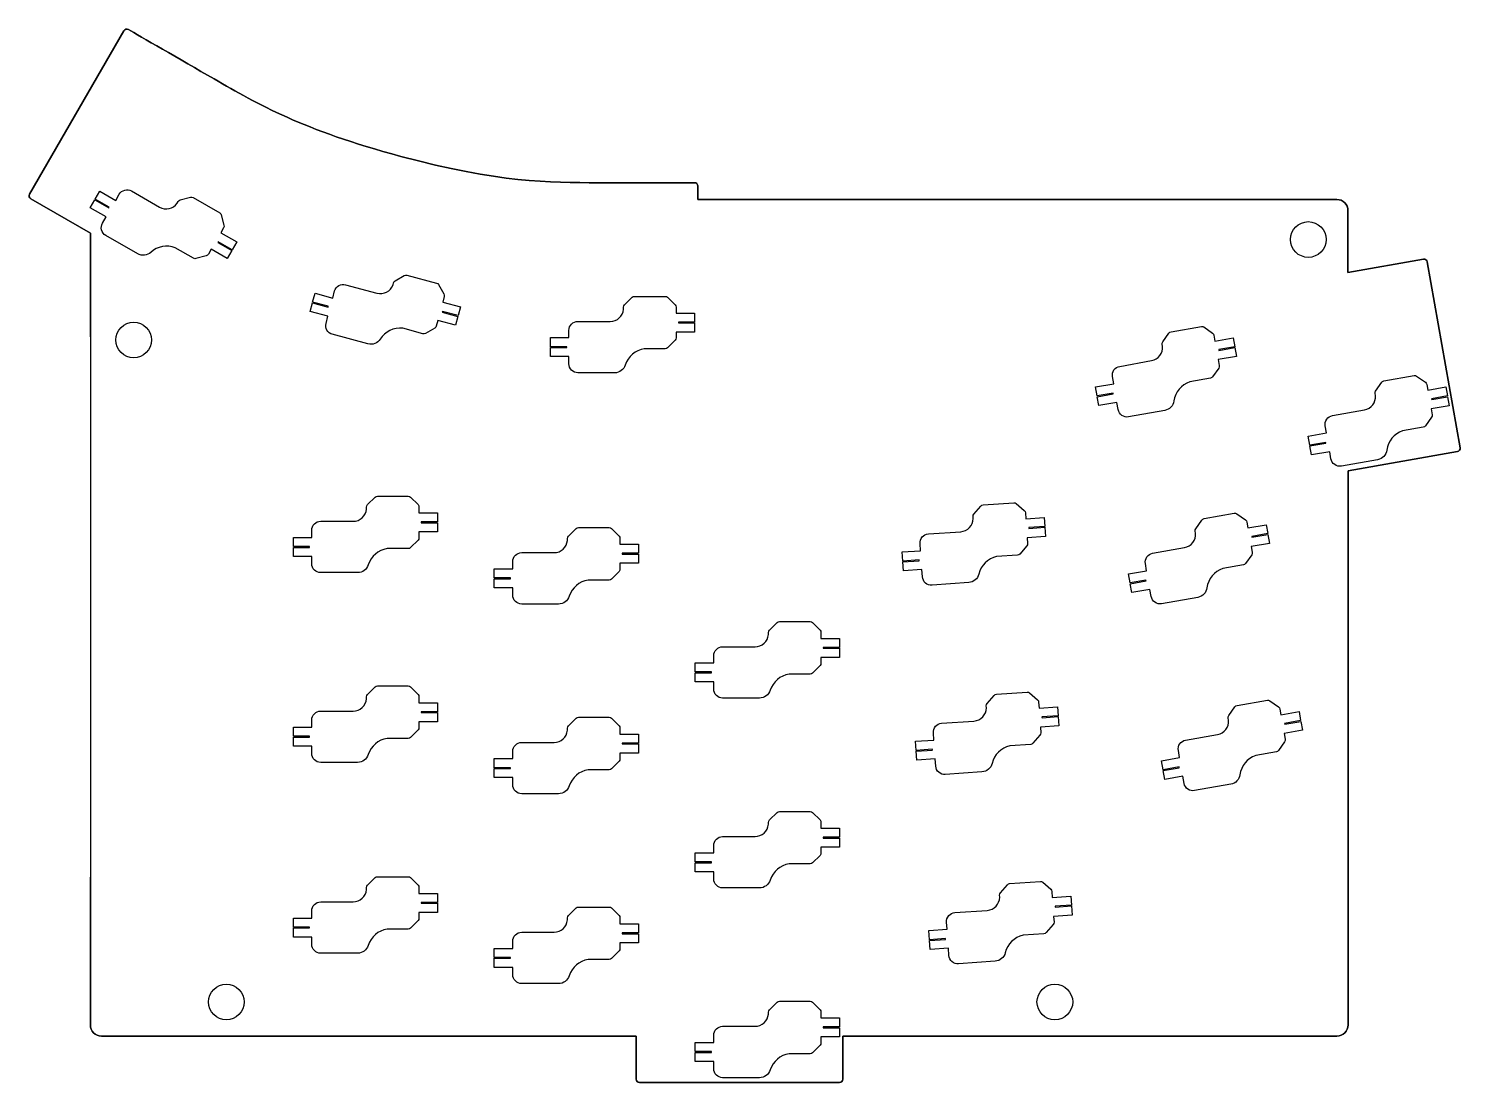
# Model space of a CAD drawing. Header units: millimetres. Extents: x 151 to 279, y 45 to 140.
import ezdxf

# ---------------------------------------------------------------- set-up
doc = ezdxf.new("R2010")
doc.units = ezdxf.units.MM
doc.layers.get('0').update_dxf_attribs({"linetype": 'CONTINUOUS'})

msp = doc.modelspace()

# ---------------------------------------------------------------- linework, layer by layer
for p, q in [((159.63, 139.7), (151.17, 125.06)), ((151.17, 125.06), (159.63, 139.7)), ((210.73, 126.09), (202.13, 126.09)), ((202.13, 126.09), (210.73, 126.09)), ((211.02, 124.59), (211.02, 125.8)), ((211.02, 125.8), (211.02, 124.59)), ((151.28, 124.66), (156.62, 121.58)), ((156.62, 121.58), (151.28, 124.66)), ((268.25, 124.59), (211.02, 124.59)), ((211.02, 124.59), (268.25, 124.59)), ((269.25, 118.05), (269.25, 123.59)), ((269.25, 123.59), (269.25, 118.05)), ((156.62, 121.58), (156.62, 112.28)), ((156.62, 112.28), (156.62, 121.58)), ((276.01, 119.24), (269.25, 118.05)), ((269.25, 118.05), (276.01, 119.24)), ((279.29, 102.35), (276.35, 119)), ((276.35, 119), (279.29, 102.35)), ((156.62, 112.28), (156.62, 106.28)), ((156.62, 112.28), (156.62, 106.28)), ((156.62, 106.28), (156.62, 69.88)), ((156.62, 106.28), (156.62, 69.88)), ((269.26, 100.28), (279.05, 102.01)), ((279.05, 102.01), (269.26, 100.28)), ((279.05, 102.01), (279.05, 102.01)), ((279.05, 102.01), (279.05, 102.01)), ((269.26, 50.65), (269.26, 100.28)), ((269.26, 100.28), (269.26, 50.65)), ((156.62, 69.88), (156.62, 63.88)), ((156.62, 69.88), (156.62, 63.88)), ((156.62, 63.88), (156.62, 50.65)), ((156.62, 50.65), (156.62, 63.88)), ((157.62, 49.65), (205.5, 49.65)), ((205.5, 49.65), (157.62, 49.65)), ((205.5, 49.65), (205.5, 45.8)), ((205.5, 45.8), (205.5, 49.65)), ((224, 45.8), (224, 49.65)), ((224, 49.65), (268.26, 49.65)), ((268.26, 49.65), (224, 49.65)), ((224, 49.65), (224, 45.8)), ((205.8, 45.5), (223.71, 45.5)), ((223.71, 45.5), (205.8, 45.5))]:
    msp.add_line(p, q)
for points in [[(169.73, 120.78), (169.32, 120.08), (168.07, 120.8), (168.03, 120.73), (169.28, 120.01), (168.88, 119.31), (167.45, 120.13), (167.19, 119.68, -0.198912), (167, 119.54), (166.08, 119.29, -0.198912), (165.86, 119.32), (164.23, 120.26, 0.285955), (162.04, 119.85, -0.327171), (160.86, 119.72), (158, 121.37, -0.414214), (157.71, 122.46), (158.04, 123.03), (156.61, 123.85), (157.01, 124.55), (158.27, 123.83), (158.31, 123.9), (157.05, 124.62), (157.46, 125.32), (158.89, 124.5), (159.21, 125.06, -0.414214), (160.3, 125.35), (162.81, 123.9, 0.388984), (164.4, 124.26), (164.49, 124.41, -0.198912), (164.67, 124.55), (165.59, 124.79, -0.198912), (165.82, 124.76), (168.21, 123.39, -0.198912), (168.35, 123.21), (168.59, 122.29, -0.198912), (168.56, 122.06), (168.3, 121.6)], [(168.3, 121.6), (169.73, 120.78), (169.32, 120.08), (168.07, 120.8), (168.03, 120.73), (169.28, 120.01), (168.88, 119.31), (167.45, 120.13), (167.19, 119.68, -0.198912), (167, 119.54), (166.08, 119.29, -0.198912), (165.86, 119.32), (164.23, 120.26, 0.285955), (162.04, 119.85, -0.327171), (160.86, 119.72), (158, 121.37, -0.414214), (157.71, 122.46), (158.04, 123.03), (156.61, 123.85), (157.01, 124.55), (158.27, 123.83), (158.31, 123.9), (157.05, 124.62), (157.46, 125.32), (158.89, 124.5), (159.21, 125.06, -0.414214), (160.3, 125.35), (162.81, 123.9, 0.388984), (164.4, 124.26), (164.49, 124.41, -0.198912), (164.67, 124.55), (165.59, 124.79, -0.198912), (165.82, 124.76), (168.21, 123.39, -0.198912), (168.35, 123.21), (168.59, 122.29, -0.198912), (168.56, 122.06)], [(189.77, 114.97), (189.56, 114.19), (188.16, 114.56), (188.14, 114.49), (189.54, 114.11), (189.33, 113.33), (187.74, 113.76), (187.6, 113.25, -0.198912), (187.46, 113.07), (186.64, 112.59, -0.198912), (186.41, 112.56), (184.6, 113.05, 0.285955), (182.58, 112.08, -0.327171), (181.48, 111.65), (178.29, 112.51, -0.414214), (177.73, 113.49), (177.9, 114.12), (176.3, 114.54), (176.51, 115.33), (177.91, 114.95), (177.93, 115.03), (176.53, 115.4), (176.74, 116.19), (178.34, 115.76), (178.5, 116.39, -0.414214), (179.48, 116.95), (182.29, 116.2, 0.388984), (183.73, 116.95), (183.77, 117.12, -0.198912), (183.91, 117.31), (184.74, 117.78, -0.198912), (184.97, 117.81), (187.63, 117.1, -0.198912), (187.81, 116.96), (188.28, 116.13, -0.198912), (188.31, 115.91), (188.18, 115.4)], [(188.18, 115.4), (189.77, 114.97), (189.56, 114.19), (188.16, 114.56), (188.14, 114.49), (189.54, 114.11), (189.33, 113.33), (187.74, 113.76), (187.6, 113.25, -0.198912), (187.46, 113.07), (186.64, 112.59, -0.198912), (186.41, 112.56), (184.6, 113.05, 0.285955), (182.58, 112.08, -0.327171), (181.48, 111.65), (178.29, 112.51, -0.414214), (177.73, 113.49), (177.9, 114.12), (176.3, 114.54), (176.51, 115.33), (177.91, 114.95), (177.93, 115.03), (176.53, 115.4), (176.74, 116.19), (178.34, 115.76), (178.5, 116.39, -0.414214), (179.48, 116.95), (182.29, 116.2, 0.388984), (183.73, 116.95), (183.77, 117.12, -0.198912), (183.91, 117.31), (184.74, 117.78, -0.198912), (184.97, 117.81), (187.63, 117.1, -0.198912), (187.81, 116.96), (188.28, 116.13, -0.198912), (188.31, 115.91)], [(210.73, 114.41), (210.73, 113.6), (209.28, 113.6), (209.28, 113.53), (210.73, 113.53), (210.73, 112.71), (209.08, 112.71), (209.08, 112.19, -0.198912), (208.99, 111.98), (208.32, 111.3, -0.198912), (208.1, 111.21), (206.23, 111.21, 0.285955), (204.53, 109.76, -0.327171), (203.58, 109.06), (200.28, 109.06, -0.414214), (199.48, 109.86), (199.48, 110.51), (197.83, 110.51), (197.83, 111.33), (199.28, 111.33), (199.28, 111.4), (197.83, 111.4), (197.83, 112.21), (199.48, 112.21), (199.48, 112.86, -0.414214), (200.28, 113.66), (203.18, 113.66, 0.388984), (204.38, 114.76), (204.38, 114.94, -0.198912), (204.47, 115.15), (205.14, 115.83, -0.198912), (205.35, 115.91), (208.1, 115.91, -0.198912), (208.32, 115.83), (208.99, 115.15, -0.198912), (209.08, 114.94), (209.08, 114.41)], [(209.08, 114.41), (210.73, 114.41), (210.73, 113.6), (209.28, 113.6), (209.28, 113.53), (210.73, 113.53), (210.73, 112.71), (209.08, 112.71), (209.08, 112.19, -0.198912), (208.99, 111.98), (208.32, 111.3, -0.198912), (208.1, 111.21), (206.23, 111.21, 0.285955), (204.53, 109.76, -0.327171), (203.58, 109.06), (200.28, 109.06, -0.414214), (199.48, 109.86), (199.48, 110.51), (197.83, 110.51), (197.83, 111.33), (199.28, 111.33), (199.28, 111.4), (197.83, 111.4), (197.83, 112.21), (199.48, 112.21), (199.48, 112.86, -0.414214), (200.28, 113.66), (203.18, 113.66, 0.388984), (204.38, 114.76), (204.38, 114.94, -0.198912), (204.47, 115.15), (205.14, 115.83, -0.198912), (205.35, 115.91), (208.1, 115.91, -0.198912), (208.32, 115.83), (208.99, 115.15, -0.198912), (209.08, 114.94)], [(258.97, 112.2), (259.11, 111.4), (257.68, 111.15), (257.69, 111.07), (259.12, 111.32), (259.26, 110.52), (257.64, 110.24), (257.73, 109.72, -0.198912), (257.68, 109.49), (257.13, 108.71, -0.198912), (256.94, 108.59), (255.09, 108.26, 0.285955), (253.67, 106.54, -0.327171), (252.85, 105.69), (249.6, 105.11, -0.414214), (248.68, 105.76), (248.56, 106.4), (246.94, 106.12), (246.8, 106.91), (248.23, 107.17), (248.21, 107.24), (246.78, 106.99), (246.64, 107.79), (248.27, 108.08), (248.16, 108.72, -0.414214), (248.81, 109.64), (251.66, 110.15, 0.388984), (252.65, 111.44), (252.62, 111.61, -0.198912), (252.67, 111.84), (253.22, 112.62, -0.198912), (253.41, 112.74), (256.12, 113.22, -0.198912), (256.35, 113.17), (257.13, 112.62, -0.198912), (257.25, 112.43), (257.34, 111.91)], [(257.34, 111.91), (258.97, 112.2), (259.11, 111.4), (257.68, 111.15), (257.69, 111.07), (259.12, 111.32), (259.26, 110.52), (257.64, 110.24), (257.73, 109.72, -0.198912), (257.68, 109.49), (257.13, 108.71, -0.198912), (256.94, 108.59), (255.09, 108.26, 0.285955), (253.67, 106.54, -0.327171), (252.85, 105.69), (249.6, 105.11, -0.414214), (248.68, 105.76), (248.56, 106.4), (246.94, 106.12), (246.8, 106.91), (248.23, 107.17), (248.21, 107.24), (246.78, 106.99), (246.64, 107.79), (248.27, 108.08), (248.16, 108.72, -0.414214), (248.81, 109.64), (251.66, 110.15, 0.388984), (252.65, 111.44), (252.62, 111.61, -0.198912), (252.67, 111.84), (253.22, 112.62, -0.198912), (253.41, 112.74), (256.12, 113.22, -0.198912), (256.35, 113.17), (257.13, 112.62, -0.198912), (257.25, 112.43)], [(278.02, 107.79), (278.16, 106.99), (276.73, 106.74), (276.75, 106.66), (278.17, 106.91), (278.32, 106.11), (276.69, 105.83), (276.78, 105.31, -0.198912), (276.73, 105.08), (276.19, 104.3, -0.198912), (275.99, 104.18), (274.14, 103.85, 0.285955), (272.73, 102.13, -0.327171), (271.91, 101.28), (268.66, 100.7, -0.414214), (267.73, 101.35), (267.62, 101.99), (265.99, 101.71), (265.85, 102.51), (267.28, 102.76), (267.27, 102.83), (265.84, 102.58), (265.7, 103.38), (267.32, 103.67), (267.21, 104.31, -0.414214), (267.86, 105.23), (270.72, 105.74, 0.388984), (271.71, 107.03), (271.68, 107.2, -0.198912), (271.73, 107.43), (272.27, 108.21, -0.198912), (272.47, 108.33), (275.18, 108.81, -0.198912), (275.4, 108.76), (276.18, 108.21, -0.198912), (276.3, 108.02), (276.4, 107.5)], [(276.4, 107.5), (278.02, 107.79), (278.16, 106.99), (276.73, 106.74), (276.75, 106.66), (278.17, 106.91), (278.32, 106.11), (276.69, 105.83), (276.78, 105.31, -0.198912), (276.73, 105.08), (276.19, 104.3, -0.198912), (275.99, 104.18), (274.14, 103.85, 0.285955), (272.73, 102.13, -0.327171), (271.91, 101.28), (268.66, 100.7, -0.414214), (267.73, 101.35), (267.62, 101.99), (265.99, 101.71), (265.85, 102.51), (267.28, 102.76), (267.27, 102.83), (265.84, 102.58), (265.7, 103.38), (267.32, 103.67), (267.21, 104.31, -0.414214), (267.86, 105.23), (270.72, 105.74, 0.388984), (271.71, 107.03), (271.68, 107.2, -0.198912), (271.73, 107.43), (272.27, 108.21, -0.198912), (272.47, 108.33), (275.18, 108.81, -0.198912), (275.4, 108.76), (276.18, 108.21, -0.198912), (276.3, 108.02)], [(187.7, 96.51), (187.7, 95.7), (186.25, 95.7), (186.25, 95.62), (187.7, 95.62), (187.7, 94.81), (186.05, 94.81), (186.05, 94.28, -0.198912), (185.97, 94.07), (185.29, 93.4, -0.198912), (185.08, 93.31), (183.2, 93.31, 0.285955), (181.51, 91.86, -0.327171), (180.55, 91.16), (177.25, 91.16, -0.414214), (176.45, 91.96), (176.45, 92.61), (174.8, 92.61), (174.8, 93.42), (176.25, 93.42), (176.25, 93.5), (174.8, 93.5), (174.8, 94.31), (176.45, 94.31), (176.45, 94.96, -0.414214), (177.25, 95.76), (180.15, 95.76, 0.388984), (181.35, 96.86), (181.35, 97.04, -0.198912), (181.44, 97.25), (182.12, 97.92, -0.198912), (182.33, 98.01), (185.08, 98.01, -0.198912), (185.29, 97.92), (185.97, 97.25, -0.198912), (186.05, 97.04), (186.05, 96.51)], [(186.05, 96.51), (187.7, 96.51), (187.7, 95.7), (186.25, 95.7), (186.25, 95.62), (187.7, 95.62), (187.7, 94.81), (186.05, 94.81), (186.05, 94.28, -0.198912), (185.97, 94.07), (185.29, 93.4, -0.198912), (185.08, 93.31), (183.2, 93.31, 0.285955), (181.51, 91.86, -0.327171), (180.55, 91.16), (177.25, 91.16, -0.414214), (176.45, 91.96), (176.45, 92.61), (174.8, 92.61), (174.8, 93.42), (176.25, 93.42), (176.25, 93.5), (174.8, 93.5), (174.8, 94.31), (176.45, 94.31), (176.45, 94.96, -0.414214), (177.25, 95.76), (180.15, 95.76, 0.388984), (181.35, 96.86), (181.35, 97.04, -0.198912), (181.44, 97.25), (182.12, 97.92, -0.198912), (182.33, 98.01), (185.08, 98.01, -0.198912), (185.29, 97.92), (185.97, 97.25, -0.198912), (186.05, 97.04)], [(242.05, 96.1), (242.1, 95.29), (240.66, 95.19), (240.66, 95.11), (242.11, 95.22), (242.17, 94.41), (240.52, 94.29), (240.56, 93.77, -0.198912), (240.48, 93.55), (239.86, 92.83, -0.198912), (239.65, 92.73), (237.78, 92.6, 0.285955), (236.19, 91.03, -0.327171), (235.29, 90.27), (232, 90.04, -0.414214), (231.14, 90.78), (231.1, 91.43), (229.45, 91.31), (229.39, 92.12), (230.84, 92.22), (230.84, 92.3), (229.39, 92.2), (229.33, 93.01), (230.98, 93.12), (230.93, 93.77, -0.414214), (231.67, 94.63), (234.57, 94.83, 0.388984), (235.69, 96.01), (235.68, 96.18, -0.198912), (235.75, 96.4), (236.37, 97.12, -0.198912), (236.58, 97.22), (239.32, 97.42, -0.198912), (239.54, 97.34), (240.26, 96.72, -0.198912), (240.36, 96.51), (240.4, 95.99)], [(240.4, 95.99), (242.05, 96.1), (242.1, 95.29), (240.66, 95.19), (240.66, 95.11), (242.11, 95.22), (242.17, 94.41), (240.52, 94.29), (240.56, 93.77, -0.198912), (240.48, 93.55), (239.86, 92.83, -0.198912), (239.65, 92.73), (237.78, 92.6, 0.285955), (236.19, 91.03, -0.327171), (235.29, 90.27), (232, 90.04, -0.414214), (231.14, 90.78), (231.1, 91.43), (229.45, 91.31), (229.39, 92.12), (230.84, 92.22), (230.84, 92.3), (229.39, 92.2), (229.33, 93.01), (230.98, 93.12), (230.93, 93.77, -0.414214), (231.67, 94.63), (234.57, 94.83, 0.388984), (235.69, 96.01), (235.68, 96.18, -0.198912), (235.75, 96.4), (236.37, 97.12, -0.198912), (236.58, 97.22), (239.32, 97.42, -0.198912), (239.54, 97.34), (240.26, 96.72, -0.198912), (240.36, 96.51)], [(261.92, 95.45), (262.06, 94.66), (260.63, 94.4), (260.64, 94.33), (262.07, 94.58), (262.21, 93.78), (260.59, 93.49), (260.68, 92.98, -0.198912), (260.63, 92.75), (260.08, 91.97, -0.198912), (259.89, 91.85), (258.04, 91.52, 0.285955), (256.62, 89.8, -0.327171), (255.81, 88.94), (252.56, 88.37, -0.414214), (251.63, 89.02), (251.52, 89.66), (249.89, 89.37), (249.75, 90.17), (251.18, 90.42), (251.16, 90.5), (249.74, 90.25), (249.6, 91.05), (251.22, 91.33), (251.11, 91.97, -0.414214), (251.76, 92.9), (254.61, 93.4, 0.388984), (255.6, 94.7), (255.57, 94.87, -0.198912), (255.62, 95.09), (256.17, 95.87, -0.198912), (256.36, 96), (259.07, 96.48, -0.198912), (259.3, 96.43), (260.08, 95.88, -0.198912), (260.2, 95.69), (260.29, 95.17)], [(260.29, 95.17), (261.92, 95.45), (262.06, 94.66), (260.63, 94.4), (260.64, 94.33), (262.07, 94.58), (262.21, 93.78), (260.59, 93.49), (260.68, 92.98, -0.198912), (260.63, 92.75), (260.08, 91.97, -0.198912), (259.89, 91.85), (258.04, 91.52, 0.285955), (256.62, 89.8, -0.327171), (255.81, 88.94), (252.56, 88.37, -0.414214), (251.63, 89.02), (251.52, 89.66), (249.89, 89.37), (249.75, 90.17), (251.18, 90.42), (251.16, 90.5), (249.74, 90.25), (249.6, 91.05), (251.22, 91.33), (251.11, 91.97, -0.414214), (251.76, 92.9), (254.61, 93.4, 0.388984), (255.6, 94.7), (255.57, 94.87, -0.198912), (255.62, 95.09), (256.17, 95.87, -0.198912), (256.36, 96), (259.07, 96.48, -0.198912), (259.3, 96.43), (260.08, 95.88, -0.198912), (260.2, 95.69)], [(205.7, 93.7), (205.7, 92.89), (204.25, 92.89), (204.25, 92.82), (205.7, 92.82), (205.7, 92), (204.05, 92), (204.05, 91.48, -0.198912), (203.97, 91.27), (203.29, 90.59, -0.198912), (203.08, 90.5), (201.2, 90.5, 0.285955), (199.51, 89.05, -0.327171), (198.55, 88.35), (195.25, 88.35, -0.414214), (194.45, 89.15), (194.45, 89.8), (192.8, 89.8), (192.8, 90.62), (194.25, 90.62), (194.25, 90.69), (192.8, 90.69), (192.8, 91.5), (194.45, 91.5), (194.45, 92.15, -0.414214), (195.25, 92.95), (198.15, 92.95, 0.388984), (199.35, 94.05), (199.35, 94.23, -0.198912), (199.44, 94.44), (200.12, 95.12, -0.198912), (200.33, 95.2), (203.08, 95.2, -0.198912), (203.29, 95.12), (203.97, 94.44, -0.198912), (204.05, 94.23), (204.05, 93.7)], [(204.05, 93.7), (205.7, 93.7), (205.7, 92.89), (204.25, 92.89), (204.25, 92.82), (205.7, 92.82), (205.7, 92), (204.05, 92), (204.05, 91.48, -0.198912), (203.97, 91.27), (203.29, 90.59, -0.198912), (203.08, 90.5), (201.2, 90.5, 0.285955), (199.51, 89.05, -0.327171), (198.55, 88.35), (195.25, 88.35, -0.414214), (194.45, 89.15), (194.45, 89.8), (192.8, 89.8), (192.8, 90.62), (194.25, 90.62), (194.25, 90.69), (192.8, 90.69), (192.8, 91.5), (194.45, 91.5), (194.45, 92.15, -0.414214), (195.25, 92.95), (198.15, 92.95, 0.388984), (199.35, 94.05), (199.35, 94.23, -0.198912), (199.44, 94.44), (200.12, 95.12, -0.198912), (200.33, 95.2), (203.08, 95.2, -0.198912), (203.29, 95.12), (203.97, 94.44, -0.198912), (204.05, 94.23)], [(223.7, 85.27), (223.7, 84.46), (222.25, 84.46), (222.25, 84.38), (223.7, 84.38), (223.7, 83.57), (222.05, 83.57), (222.05, 83.04, -0.198912), (221.97, 82.83), (221.29, 82.16, -0.198912), (221.08, 82.07), (219.2, 82.07, 0.285955), (217.51, 80.62, -0.327171), (216.55, 79.92), (213.25, 79.92, -0.414214), (212.45, 80.72), (212.45, 81.37), (210.8, 81.37), (210.8, 82.18), (212.25, 82.18), (212.25, 82.26), (210.8, 82.26), (210.8, 83.07), (212.45, 83.07), (212.45, 83.72, -0.414214), (213.25, 84.52), (216.15, 84.52, 0.388984), (217.35, 85.62), (217.35, 85.79, -0.198912), (217.44, 86.01), (218.12, 86.68, -0.198912), (218.33, 86.77), (221.08, 86.77, -0.198912), (221.29, 86.68), (221.97, 86.01, -0.198912), (222.05, 85.79), (222.05, 85.27)], [(222.05, 85.27), (223.7, 85.27), (223.7, 84.46), (222.25, 84.46), (222.25, 84.38), (223.7, 84.38), (223.7, 83.57), (222.05, 83.57), (222.05, 83.04, -0.198912), (221.97, 82.83), (221.29, 82.16, -0.198912), (221.08, 82.07), (219.2, 82.07, 0.285955), (217.51, 80.62, -0.327171), (216.55, 79.92), (213.25, 79.92, -0.414214), (212.45, 80.72), (212.45, 81.37), (210.8, 81.37), (210.8, 82.18), (212.25, 82.18), (212.25, 82.26), (210.8, 82.26), (210.8, 83.07), (212.45, 83.07), (212.45, 83.72, -0.414214), (213.25, 84.52), (216.15, 84.52, 0.388984), (217.35, 85.62), (217.35, 85.79, -0.198912), (217.44, 86.01), (218.12, 86.68, -0.198912), (218.33, 86.77), (221.08, 86.77, -0.198912), (221.29, 86.68), (221.97, 86.01, -0.198912), (222.05, 85.79)], [(187.7, 79.51), (187.7, 78.7), (186.25, 78.7), (186.25, 78.62), (187.7, 78.62), (187.7, 77.81), (186.05, 77.81), (186.05, 77.28, -0.198912), (185.97, 77.07), (185.29, 76.4, -0.198912), (185.08, 76.31), (183.2, 76.31, 0.285955), (181.51, 74.86, -0.327171), (180.55, 74.16), (177.25, 74.16, -0.414214), (176.45, 74.96), (176.45, 75.61), (174.8, 75.61), (174.8, 76.42), (176.25, 76.42), (176.25, 76.5), (174.8, 76.5), (174.8, 77.31), (176.45, 77.31), (176.45, 77.96, -0.414214), (177.25, 78.76), (180.15, 78.76, 0.388984), (181.35, 79.86), (181.35, 80.04, -0.198912), (181.44, 80.25), (182.12, 80.92, -0.198912), (182.33, 81.01), (185.08, 81.01, -0.198912), (185.29, 80.92), (185.97, 80.25, -0.198912), (186.05, 80.04), (186.05, 79.51)], [(186.05, 79.51), (187.7, 79.51), (187.7, 78.7), (186.25, 78.7), (186.25, 78.62), (187.7, 78.62), (187.7, 77.81), (186.05, 77.81), (186.05, 77.28, -0.198912), (185.97, 77.07), (185.29, 76.4, -0.198912), (185.08, 76.31), (183.2, 76.31, 0.285955), (181.51, 74.86, -0.327171), (180.55, 74.16), (177.25, 74.16, -0.414214), (176.45, 74.96), (176.45, 75.61), (174.8, 75.61), (174.8, 76.42), (176.25, 76.42), (176.25, 76.5), (174.8, 76.5), (174.8, 77.31), (176.45, 77.31), (176.45, 77.96, -0.414214), (177.25, 78.76), (180.15, 78.76, 0.388984), (181.35, 79.86), (181.35, 80.04, -0.198912), (181.44, 80.25), (182.12, 80.92, -0.198912), (182.33, 81.01), (185.08, 81.01, -0.198912), (185.29, 80.92), (185.97, 80.25, -0.198912), (186.05, 80.04)], [(230.64, 74.35), (230.58, 75.16), (232.03, 75.26), (232.02, 75.34), (230.57, 75.24), (230.52, 76.05), (232.16, 76.16), (232.12, 76.81, -0.414214), (232.86, 77.67), (235.75, 77.87, 0.388984), (236.87, 79.05), (236.86, 79.23, -0.198912), (236.93, 79.44), (237.56, 80.16, -0.198912), (237.77, 80.26), (240.51, 80.46, -0.198912), (240.73, 80.38), (241.45, 79.76, -0.198912), (241.55, 79.55), (241.59, 79.03), (243.23, 79.14), (243.29, 78.33), (241.84, 78.23), (241.85, 78.16), (243.3, 78.26), (243.35, 77.45), (241.71, 77.33), (241.74, 76.81, -0.198912), (241.67, 76.59), (241.04, 75.87, -0.198912), (240.84, 75.77), (238.97, 75.64, 0.285955), (237.38, 74.07, -0.327171), (236.47, 73.31), (233.18, 73.08, -0.414214), (232.33, 73.82), (232.28, 74.47)], [(232.28, 74.47), (230.64, 74.35), (230.58, 75.16), (232.03, 75.26), (232.02, 75.34), (230.57, 75.24), (230.52, 76.05), (232.16, 76.16), (232.12, 76.81, -0.414214), (232.86, 77.67), (235.75, 77.87, 0.388984), (236.87, 79.05), (236.86, 79.23, -0.198912), (236.93, 79.44), (237.56, 80.16, -0.198912), (237.77, 80.26), (240.51, 80.46, -0.198912), (240.73, 80.38), (241.45, 79.76, -0.198912), (241.55, 79.55), (241.59, 79.03), (243.23, 79.14), (243.29, 78.33), (241.84, 78.23), (241.85, 78.16), (243.3, 78.26), (243.35, 77.45), (241.71, 77.33), (241.74, 76.81, -0.198912), (241.67, 76.59), (241.04, 75.87, -0.198912), (240.84, 75.77), (238.97, 75.64, 0.285955), (237.38, 74.07, -0.327171), (236.47, 73.31), (233.18, 73.08, -0.414214), (232.33, 73.82)], [(264.87, 78.71), (265.01, 77.91), (263.58, 77.66), (263.6, 77.59), (265.02, 77.84), (265.17, 77.04), (263.54, 76.75), (263.63, 76.23, -0.198912), (263.58, 76.01), (263.04, 75.23, -0.198912), (262.84, 75.11), (260.99, 74.78, 0.285955), (259.58, 73.06, -0.327171), (258.76, 72.2), (255.51, 71.63, -0.414214), (254.58, 72.28), (254.47, 72.92), (252.84, 72.63), (252.7, 73.43), (254.13, 73.68), (254.12, 73.76), (252.69, 73.51), (252.55, 74.31), (254.17, 74.59), (254.06, 75.23, -0.414214), (254.71, 76.16), (257.57, 76.66, 0.388984), (258.56, 77.95), (258.53, 78.13, -0.198912), (258.58, 78.35), (259.12, 79.13, -0.198912), (259.32, 79.26), (262.03, 79.73, -0.198912), (262.25, 79.68), (263.03, 79.14, -0.198912), (263.15, 78.94), (263.25, 78.43)], [(263.25, 78.43), (264.87, 78.71), (265.01, 77.91), (263.58, 77.66), (263.6, 77.59), (265.02, 77.84), (265.17, 77.04), (263.54, 76.75), (263.63, 76.23, -0.198912), (263.58, 76.01), (263.04, 75.23, -0.198912), (262.84, 75.11), (260.99, 74.78, 0.285955), (259.58, 73.06, -0.327171), (258.76, 72.2), (255.51, 71.63, -0.414214), (254.58, 72.28), (254.47, 72.92), (252.84, 72.63), (252.7, 73.43), (254.13, 73.68), (254.12, 73.76), (252.69, 73.51), (252.55, 74.31), (254.17, 74.59), (254.06, 75.23, -0.414214), (254.71, 76.16), (257.57, 76.66, 0.388984), (258.56, 77.95), (258.53, 78.13, -0.198912), (258.58, 78.35), (259.12, 79.13, -0.198912), (259.32, 79.26), (262.03, 79.73, -0.198912), (262.25, 79.68), (263.03, 79.14, -0.198912), (263.15, 78.94)], [(192.8, 72.8), (192.8, 73.62), (194.25, 73.62), (194.25, 73.69), (192.8, 73.69), (192.8, 74.5), (194.45, 74.5), (194.45, 75.15, -0.414214), (195.25, 75.95), (198.15, 75.95, 0.388984), (199.35, 77.05), (199.35, 77.23, -0.198912), (199.44, 77.44), (200.12, 78.12, -0.198912), (200.33, 78.2), (203.08, 78.2, -0.198912), (203.29, 78.12), (203.97, 77.44, -0.198912), (204.05, 77.23), (204.05, 76.7), (205.7, 76.7), (205.7, 75.89), (204.25, 75.89), (204.25, 75.82), (205.7, 75.82), (205.7, 75), (204.05, 75), (204.05, 74.48, -0.198912), (203.97, 74.27), (203.29, 73.59, -0.198912), (203.08, 73.5), (201.2, 73.5, 0.285955), (199.51, 72.05, -0.327171), (198.55, 71.35), (195.25, 71.35, -0.414214), (194.45, 72.15), (194.45, 72.8)], [(194.45, 72.8), (192.8, 72.8), (192.8, 73.62), (194.25, 73.62), (194.25, 73.69), (192.8, 73.69), (192.8, 74.5), (194.45, 74.5), (194.45, 75.15, -0.414214), (195.25, 75.95), (198.15, 75.95, 0.388984), (199.35, 77.05), (199.35, 77.23, -0.198912), (199.44, 77.44), (200.12, 78.12, -0.198912), (200.33, 78.2), (203.08, 78.2, -0.198912), (203.29, 78.12), (203.97, 77.44, -0.198912), (204.05, 77.23), (204.05, 76.7), (205.7, 76.7), (205.7, 75.89), (204.25, 75.89), (204.25, 75.82), (205.7, 75.82), (205.7, 75), (204.05, 75), (204.05, 74.48, -0.198912), (203.97, 74.27), (203.29, 73.59, -0.198912), (203.08, 73.5), (201.2, 73.5, 0.285955), (199.51, 72.05, -0.327171), (198.55, 71.35), (195.25, 71.35, -0.414214), (194.45, 72.15)], [(223.7, 68.27), (223.7, 67.46), (222.25, 67.46), (222.25, 67.38), (223.7, 67.38), (223.7, 66.57), (222.05, 66.57), (222.05, 66.04, -0.198912), (221.97, 65.83), (221.29, 65.16, -0.198912), (221.08, 65.07), (219.2, 65.07, 0.285955), (217.51, 63.62, -0.327171), (216.55, 62.92), (213.25, 62.92, -0.414214), (212.45, 63.72), (212.45, 64.37), (210.8, 64.37), (210.8, 65.18), (212.25, 65.18), (212.25, 65.26), (210.8, 65.26), (210.8, 66.07), (212.45, 66.07), (212.45, 66.72, -0.414214), (213.25, 67.52), (216.15, 67.52, 0.388984), (217.35, 68.62), (217.35, 68.79, -0.198912), (217.44, 69.01), (218.12, 69.68, -0.198912), (218.33, 69.77), (221.08, 69.77, -0.198912), (221.29, 69.68), (221.97, 69.01, -0.198912), (222.05, 68.79), (222.05, 68.27)], [(222.05, 68.27), (223.7, 68.27), (223.7, 67.46), (222.25, 67.46), (222.25, 67.38), (223.7, 67.38), (223.7, 66.57), (222.05, 66.57), (222.05, 66.04, -0.198912), (221.97, 65.83), (221.29, 65.16, -0.198912), (221.08, 65.07), (219.2, 65.07, 0.285955), (217.51, 63.62, -0.327171), (216.55, 62.92), (213.25, 62.92, -0.414214), (212.45, 63.72), (212.45, 64.37), (210.8, 64.37), (210.8, 65.18), (212.25, 65.18), (212.25, 65.26), (210.8, 65.26), (210.8, 66.07), (212.45, 66.07), (212.45, 66.72, -0.414214), (213.25, 67.52), (216.15, 67.52, 0.388984), (217.35, 68.62), (217.35, 68.79, -0.198912), (217.44, 69.01), (218.12, 69.68, -0.198912), (218.33, 69.77), (221.08, 69.77, -0.198912), (221.29, 69.68), (221.97, 69.01, -0.198912), (222.05, 68.79)], [(187.7, 62.42), (187.7, 61.61), (186.25, 61.61), (186.25, 61.54), (187.7, 61.54), (187.7, 60.72), (186.05, 60.72), (186.05, 60.2, -0.198912), (185.97, 59.99), (185.29, 59.31, -0.198912), (185.08, 59.22), (183.2, 59.22, 0.285955), (181.51, 57.77, -0.327171), (180.55, 57.07), (177.25, 57.07, -0.414214), (176.45, 57.87), (176.45, 58.52), (174.8, 58.52), (174.8, 59.34), (176.25, 59.34), (176.25, 59.41), (174.8, 59.41), (174.8, 60.22), (176.45, 60.22), (176.45, 60.87, -0.414214), (177.25, 61.67), (180.15, 61.67, 0.388984), (181.35, 62.77), (181.35, 62.95, -0.198912), (181.44, 63.16), (182.12, 63.84, -0.198912), (182.33, 63.92), (185.08, 63.92, -0.198912), (185.29, 63.84), (185.97, 63.16, -0.198912), (186.05, 62.95), (186.05, 62.42)], [(186.05, 62.42), (187.7, 62.42), (187.7, 61.61), (186.25, 61.61), (186.25, 61.54), (187.7, 61.54), (187.7, 60.72), (186.05, 60.72), (186.05, 60.2, -0.198912), (185.97, 59.99), (185.29, 59.31, -0.198912), (185.08, 59.22), (183.2, 59.22, 0.285955), (181.51, 57.77, -0.327171), (180.55, 57.07), (177.25, 57.07, -0.414214), (176.45, 57.87), (176.45, 58.52), (174.8, 58.52), (174.8, 59.34), (176.25, 59.34), (176.25, 59.41), (174.8, 59.41), (174.8, 60.22), (176.45, 60.22), (176.45, 60.87, -0.414214), (177.25, 61.67), (180.15, 61.67, 0.388984), (181.35, 62.77), (181.35, 62.95, -0.198912), (181.44, 63.16), (182.12, 63.84, -0.198912), (182.33, 63.92), (185.08, 63.92, -0.198912), (185.29, 63.84), (185.97, 63.16, -0.198912), (186.05, 62.95)], [(244.42, 62.18), (244.48, 61.38), (243.03, 61.27), (243.03, 61.2), (244.48, 61.3), (244.54, 60.49), (242.89, 60.37), (242.93, 59.85, -0.198912), (242.86, 59.63), (242.23, 58.91, -0.198912), (242.02, 58.81), (240.15, 58.68, 0.285955), (238.56, 57.11, -0.327171), (237.66, 56.35), (234.37, 56.12, -0.414214), (233.51, 56.86), (233.47, 57.51), (231.82, 57.39), (231.77, 58.2), (233.21, 58.3), (233.21, 58.38), (231.76, 58.28), (231.7, 59.09), (233.35, 59.21), (233.3, 59.85, -0.414214), (234.05, 60.71), (236.94, 60.91, 0.388984), (238.06, 62.09), (238.05, 62.27, -0.198912), (238.12, 62.48), (238.75, 63.2, -0.198912), (238.95, 63.31), (241.7, 63.5, -0.198912), (241.91, 63.43), (242.63, 62.8, -0.198912), (242.74, 62.59), (242.77, 62.07)], [(242.77, 62.07), (244.42, 62.18), (244.48, 61.38), (243.03, 61.27), (243.03, 61.2), (244.48, 61.3), (244.54, 60.49), (242.89, 60.37), (242.93, 59.85, -0.198912), (242.86, 59.63), (242.23, 58.91, -0.198912), (242.02, 58.81), (240.15, 58.68, 0.285955), (238.56, 57.11, -0.327171), (237.66, 56.35), (234.37, 56.12, -0.414214), (233.51, 56.86), (233.47, 57.51), (231.82, 57.39), (231.77, 58.2), (233.21, 58.3), (233.21, 58.38), (231.76, 58.28), (231.7, 59.09), (233.35, 59.21), (233.3, 59.85, -0.414214), (234.05, 60.71), (236.94, 60.91, 0.388984), (238.06, 62.09), (238.05, 62.27, -0.198912), (238.12, 62.48), (238.75, 63.2, -0.198912), (238.95, 63.31), (241.7, 63.5, -0.198912), (241.91, 63.43), (242.63, 62.8, -0.198912), (242.74, 62.59)], [(205.7, 59.7), (205.7, 58.89), (204.25, 58.89), (204.25, 58.82), (205.7, 58.82), (205.7, 58), (204.05, 58), (204.05, 57.48, -0.198912), (203.97, 57.27), (203.29, 56.59, -0.198912), (203.08, 56.5), (201.2, 56.5, 0.285955), (199.51, 55.05, -0.327171), (198.55, 54.35), (195.25, 54.35, -0.414214), (194.45, 55.15), (194.45, 55.8), (192.8, 55.8), (192.8, 56.62), (194.25, 56.62), (194.25, 56.69), (192.8, 56.69), (192.8, 57.5), (194.45, 57.5), (194.45, 58.15, -0.414214), (195.25, 58.95), (198.15, 58.95, 0.388984), (199.35, 60.05), (199.35, 60.23, -0.198912), (199.44, 60.44), (200.12, 61.12, -0.198912), (200.33, 61.2), (203.08, 61.2, -0.198912), (203.29, 61.12), (203.97, 60.44, -0.198912), (204.05, 60.23), (204.05, 59.7)], [(204.05, 59.7), (205.7, 59.7), (205.7, 58.89), (204.25, 58.89), (204.25, 58.82), (205.7, 58.82), (205.7, 58), (204.05, 58), (204.05, 57.48, -0.198912), (203.97, 57.27), (203.29, 56.59, -0.198912), (203.08, 56.5), (201.2, 56.5, 0.285955), (199.51, 55.05, -0.327171), (198.55, 54.35), (195.25, 54.35, -0.414214), (194.45, 55.15), (194.45, 55.8), (192.8, 55.8), (192.8, 56.62), (194.25, 56.62), (194.25, 56.69), (192.8, 56.69), (192.8, 57.5), (194.45, 57.5), (194.45, 58.15, -0.414214), (195.25, 58.95), (198.15, 58.95, 0.388984), (199.35, 60.05), (199.35, 60.23, -0.198912), (199.44, 60.44), (200.12, 61.12, -0.198912), (200.33, 61.2), (203.08, 61.2, -0.198912), (203.29, 61.12), (203.97, 60.44, -0.198912), (204.05, 60.23)], [(223.7, 51.27), (223.7, 50.46), (222.25, 50.46), (222.25, 50.38), (223.7, 50.38), (223.7, 49.57), (222.05, 49.57), (222.05, 49.04, -0.198912), (221.97, 48.83), (221.29, 48.16, -0.198912), (221.08, 48.07), (219.2, 48.07, 0.285955), (217.51, 46.62, -0.327171), (216.55, 45.92), (213.25, 45.92, -0.414214), (212.45, 46.72), (212.45, 47.37), (210.8, 47.37), (210.8, 48.18), (212.25, 48.18), (212.25, 48.26), (210.8, 48.26), (210.8, 49.07), (212.45, 49.07), (212.45, 49.72, -0.414214), (213.25, 50.52), (216.15, 50.52, 0.388984), (217.35, 51.62), (217.35, 51.79, -0.198912), (217.44, 52.01), (218.12, 52.68, -0.198912), (218.33, 52.77), (221.08, 52.77, -0.198912), (221.29, 52.68), (221.97, 52.01, -0.198912), (222.05, 51.79), (222.05, 51.27)], [(222.05, 51.27), (223.7, 51.27), (223.7, 50.46), (222.25, 50.46), (222.25, 50.38), (223.7, 50.38), (223.7, 49.57), (222.05, 49.57), (222.05, 49.04, -0.198912), (221.97, 48.83), (221.29, 48.16, -0.198912), (221.08, 48.07), (219.2, 48.07, 0.285955), (217.51, 46.62, -0.327171), (216.55, 45.92), (213.25, 45.92, -0.414214), (212.45, 46.72), (212.45, 47.37), (210.8, 47.37), (210.8, 48.18), (212.25, 48.18), (212.25, 48.26), (210.8, 48.26), (210.8, 49.07), (212.45, 49.07), (212.45, 49.72, -0.414214), (213.25, 50.52), (216.15, 50.52, 0.388984), (217.35, 51.62), (217.35, 51.79, -0.198912), (217.44, 52.01), (218.12, 52.68, -0.198912), (218.33, 52.77), (221.08, 52.77, -0.198912), (221.29, 52.68), (221.97, 52.01, -0.198912), (222.05, 51.79)]]:
    msp.add_lwpolyline(points, format="xyb", close=True)
for centre in [(265.7, 121), (265.7, 121), (160.5, 112), (160.5, 112), (168.8, 52.7), (168.8, 52.7), (243, 52.7), (243, 52.7)]:
    msp.add_circle(centre, 1.6)
for points in [[(160.03, 139.81), (159.89, 139.89), (159.71, 139.84), (159.63, 139.7)], [(159.63, 139.7), (159.71, 139.84), (159.89, 139.89), (160.03, 139.81)], [(167.7, 135.39), (164.63, 137.16), (161.01, 139.25), (160.03, 139.81)], [(160.03, 139.81), (161.01, 139.25), (164.63, 137.16), (167.7, 135.39)], [(184.42, 128.45), (175.61, 130.82), (171.65, 133.1), (167.7, 135.39)], [(167.7, 135.39), (171.65, 133.1), (175.61, 130.82), (184.42, 128.45)], [(202.13, 126.09), (197.68, 126.09), (193.24, 126.09), (184.42, 128.45)], [(184.42, 128.45), (193.24, 126.09), (197.68, 126.09), (202.13, 126.09)], [(211.02, 125.8), (211.02, 125.96), (210.89, 126.09), (210.73, 126.09)], [(210.73, 126.09), (210.89, 126.09), (211.02, 125.96), (211.02, 125.8)], [(151.17, 125.06), (151.09, 124.92), (151.14, 124.74), (151.28, 124.66)], [(151.28, 124.66), (151.14, 124.74), (151.09, 124.92), (151.17, 125.06)], [(269.25, 123.59), (269.25, 124.14), (268.81, 124.59), (268.25, 124.59)], [(268.25, 124.59), (268.81, 124.59), (269.25, 124.14), (269.25, 123.59)], [(276.35, 119), (276.33, 119.16), (276.17, 119.27), (276.01, 119.24)], [(276.01, 119.24), (276.17, 119.27), (276.33, 119.16), (276.35, 119)], [(279.05, 102.01), (279.21, 102.04), (279.32, 102.19), (279.29, 102.35)], [(279.29, 102.35), (279.32, 102.19), (279.21, 102.04), (279.05, 102.01)], [(156.62, 50.65), (156.62, 50.1), (157.07, 49.65), (157.62, 49.65)], [(157.62, 49.65), (157.07, 49.65), (156.62, 50.1), (156.62, 50.65)], [(268.26, 49.65), (268.81, 49.65), (269.26, 50.1), (269.26, 50.65)], [(269.26, 50.65), (269.26, 50.1), (268.81, 49.65), (268.26, 49.65)], [(205.5, 45.8), (205.5, 45.63), (205.64, 45.5), (205.8, 45.5)], [(205.8, 45.5), (205.64, 45.5), (205.5, 45.63), (205.5, 45.8)], [(223.71, 45.5), (223.87, 45.5), (224, 45.63), (224, 45.8)], [(224, 45.8), (224, 45.63), (223.87, 45.5), (223.71, 45.5)]]:
    msp.add_open_spline(points, degree=3)

doc.saveas('drawing.dxf')
